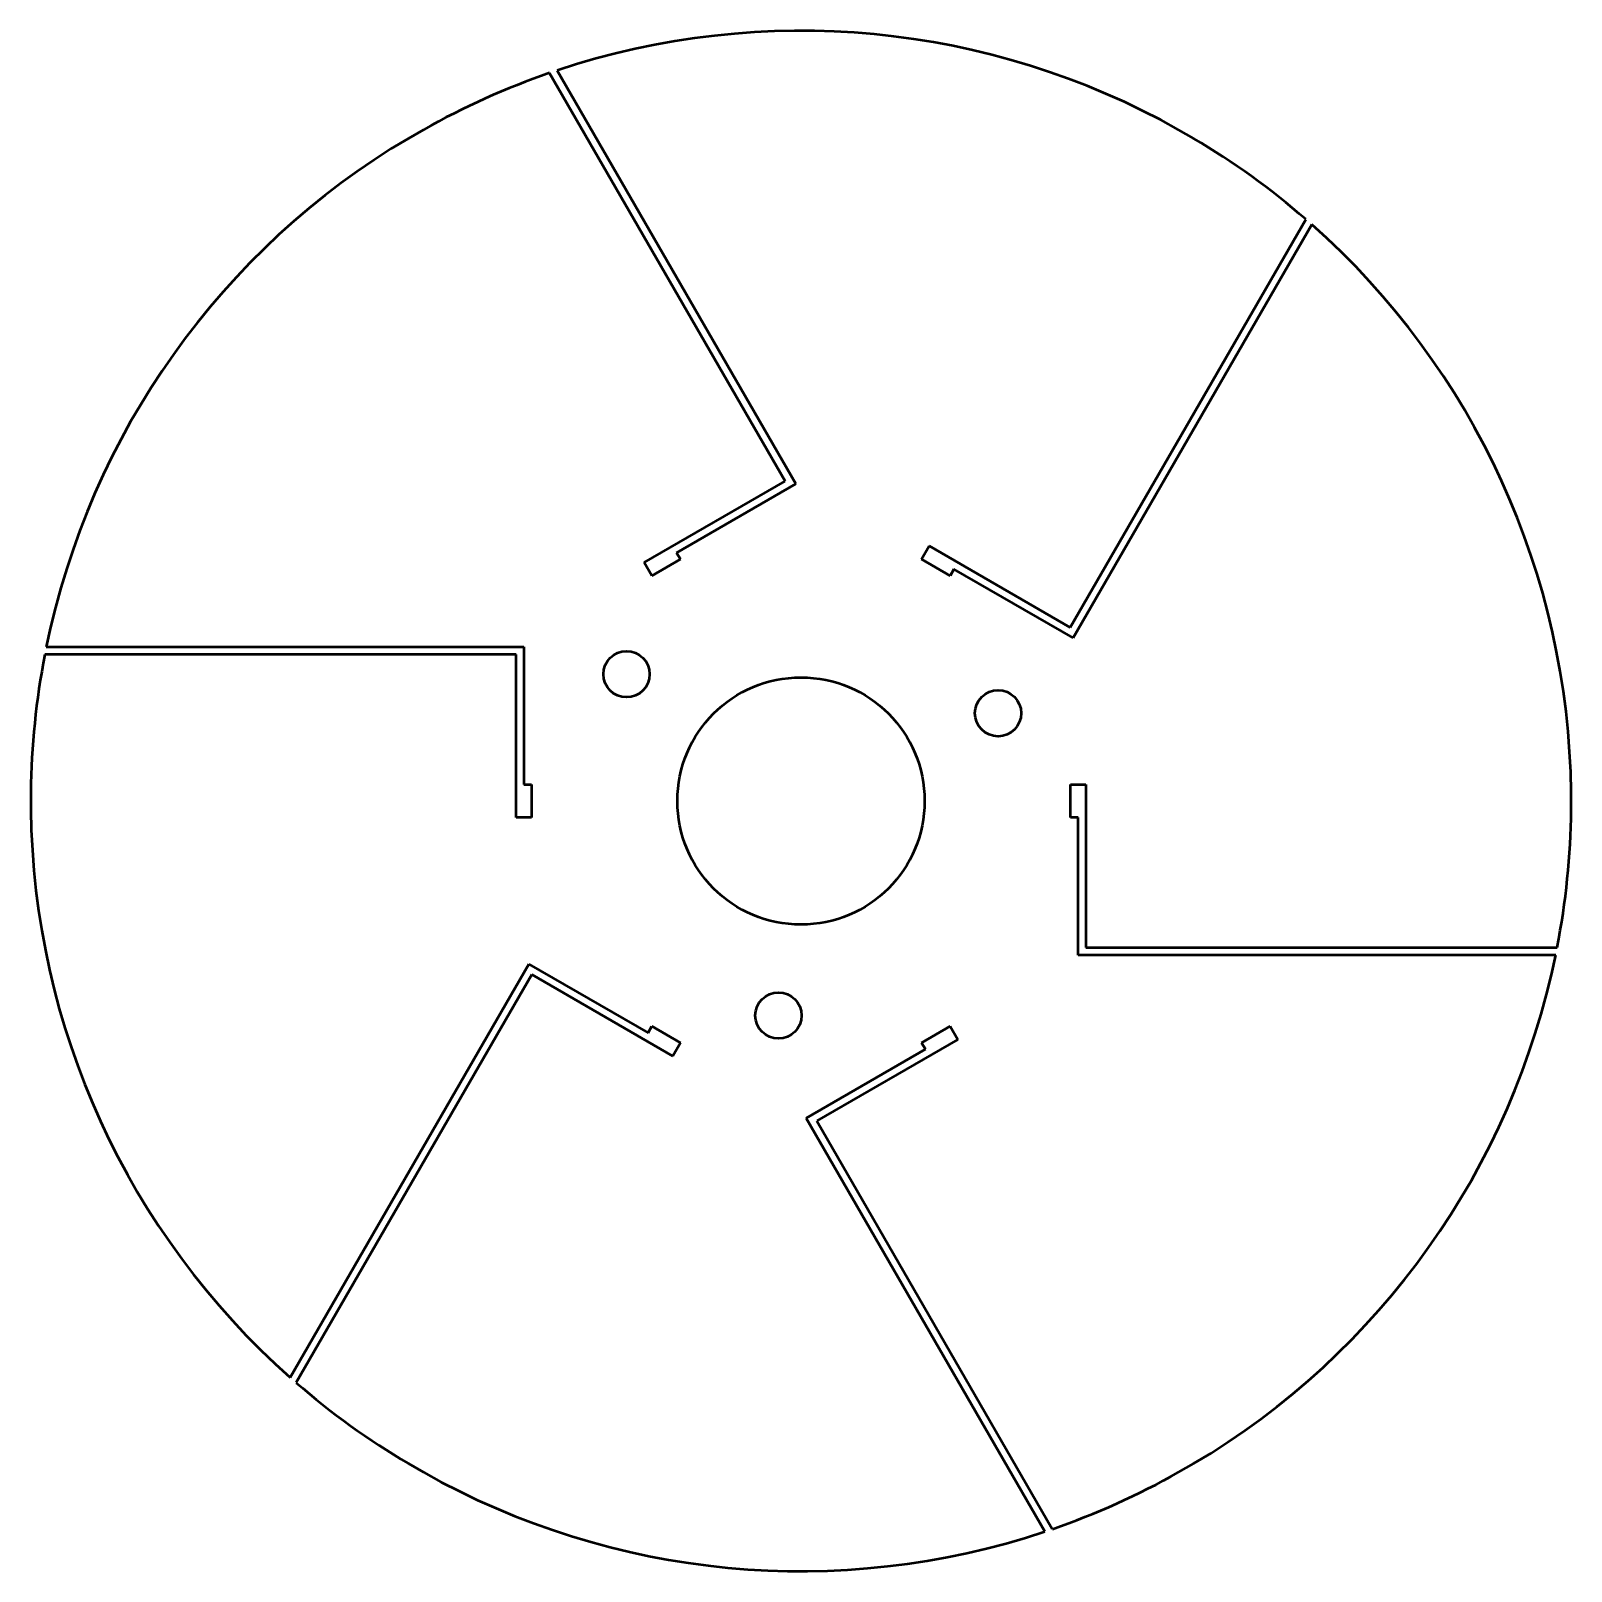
# Model space of a CAD drawing. Header units: millimetres. Extents: x -2 to 198, y -120 to 80.
import ezdxf

# ---------------------------------------------------------------- set-up
doc = ezdxf.new("R2010")
doc.units = ezdxf.units.MM
doc.layers.add('IV_INTERIOR_PROFILES', color=7, linetype='Continuous', lineweight=50)
doc.layers.add('IV_OUTER_PROFILE', color=7, linetype='Continuous', lineweight=50)

msp = doc.modelspace()

# ---------------------------------------------------------------- linework, layer by layer
at = {"layer": 'IV_INTERIOR_PROFILES'}
for centre, radius in [((75.33, -3.54), 3), ((97.98, -20), 16.05), ((123.56, -8.61), 3), ((95.05, -47.85), 3)]:
    msp.add_circle(centre, radius, dxfattribs=at)
at = {"layer": 'IV_OUTER_PROFILE'}
for p, q in [((95.93, 21.54), (65.34, 74.52)), ((66.31, 74.85), (97.3, 21.18)), ((48.96, 67.16), (47, 66.03)), ((148.96, 66.03), (147, 67.16)), ((132.93, 2.54), (163.52, 55.52)), ((164.29, 54.85), (133.3, 1.18)), ((77.63, 10.98), (95.93, 21.54)), ((97.3, 21.18), (81.83, 12.24)), ((81.83, 12.24), (82.33, 11.38)), ((113.63, 11.38), (114.63, 13.11)), ((114.63, 13.11), (132.93, 2.54)), ((78.63, 9.25), (77.63, 10.98)), ((82.33, 11.38), (78.63, 9.25)), ((117.33, 9.25), (113.63, 11.38)), ((117.83, 10.11), (117.33, 9.25)), ((133.3, 1.18), (117.83, 10.11)), ((0, 0), (61.98, 0)), ((61.98, 0), (61.98, -17.87)), ((60.98, -1), (-0.2, -1)), ((60.98, -22.13), (60.98, -1)), ((61.98, -17.87), (62.98, -17.87)), ((62.98, -17.87), (62.98, -22.13)), ((132.98, -22.13), (132.98, -17.87)), ((132.98, -17.87), (134.98, -17.87)), ((134.98, -17.87), (134.98, -39)), ((-2.01, -18.87), (-2.01, -21.13)), ((197.97, -21.13), (197.97, -18.87)), ((62.98, -22.13), (60.98, -22.13)), ((133.98, -22.13), (132.98, -22.13)), ((133.98, -40), (133.98, -22.13)), ((195.96, -40), (133.98, -40)), ((134.98, -39), (196.16, -39)), ((31.67, -94.85), (62.66, -41.18)), ((62.66, -41.18), (78.13, -50.11)), ((63.03, -42.54), (32.44, -95.52)), ((81.33, -53.11), (63.03, -42.54)), ((78.13, -50.11), (78.63, -49.25)), ((78.63, -49.25), (82.33, -51.38)), ((113.63, -51.38), (117.33, -49.25)), ((117.33, -49.25), (118.33, -50.98)), ((82.33, -51.38), (81.33, -53.11)), ((118.33, -50.98), (100.03, -61.54)), ((114.13, -52.24), (113.63, -51.38)), ((98.66, -61.18), (114.13, -52.24)), ((129.65, -114.85), (98.66, -61.18)), ((100.03, -61.54), (130.61, -114.52)), ((47, -106.03), (48.96, -107.16)), ((147, -107.16), (148.96, -106.03))]:
    msp.add_line(p, q, dxfattribs=at)
for start, end in [(60.648, 108.463), (109.0472, 119.352), (120.648, 168.463), (49.0472, 59.352), (0.648, 48.463), (169.0472, 179.352), (180.648, 228.463), (349.0472, 359.352), (300.648, 348.463), (229.0472, 239.352), (240.648, 288.463), (289.0472, 299.352)]:
    msp.add_arc((97.98, -20), 100, start, end, dxfattribs=at)

doc.saveas('drawing.dxf')
